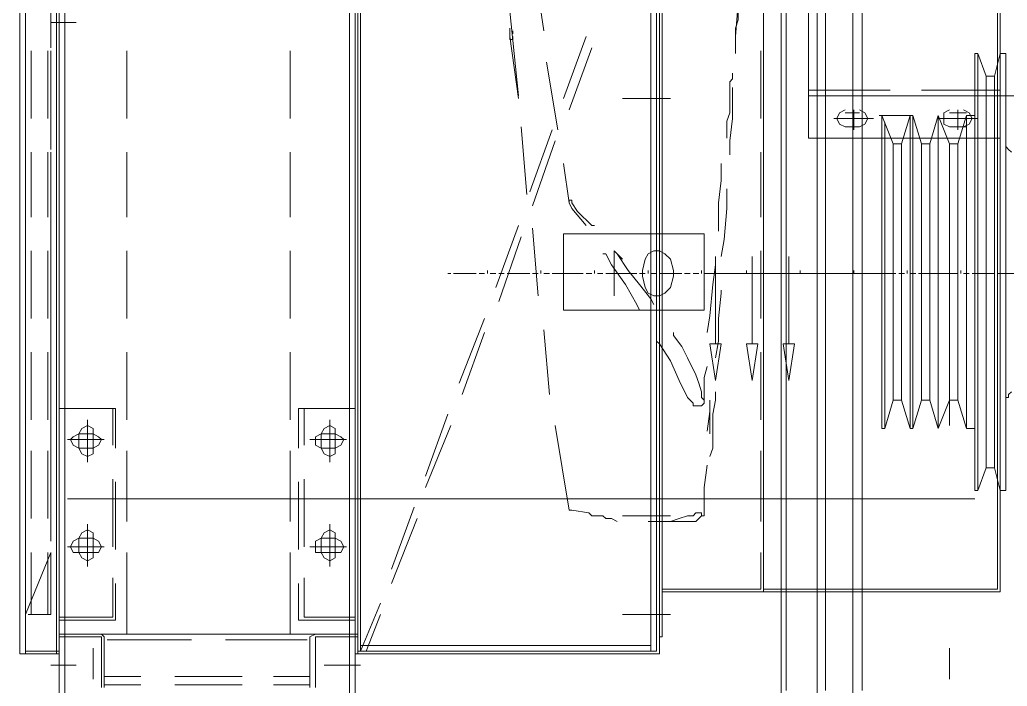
# Model space of a CAD drawing. Header units: metres. Extents: x 397906.3 to 397920.3, y 480840.8 to 480854.5.
# Drawn here: x 397906.59 to 397907.496, y 480841.94 to 480842.552 of the extents above; entities that cross this region are included whole.
import ezdxf

# ---------------------------------------------------------------- set-up
doc = ezdxf.new("R2010")
doc.units = ezdxf.units.M
doc.header["$MEASUREMENT"] = 0
doc.linetypes.add('CENTER2', pattern=[1.125, 0.75, -0.125, 0.125, -0.125])
for name, color, linetype, lineweight in [('02-ENGINE', 213, 'Continuous', 0), ('03-PIPA', 213, 'Continuous', 0), ('04-RADIATOR', 213, 'Continuous', 0), ('10-SKID-P', 213, 'Continuous', 0), ('at_Entity', 7, 'Continuous', 0)]:
    doc.layers.add(name, color=color, linetype=linetype, lineweight=lineweight)

# ---------------------------------------------------------------- blocks, each defined once
blk = doc.blocks.new('WIP-Pump-S')
at = {"layer": '02-ENGINE'}
blk.add_line((6.6666, 1.3338), (6.7002, 1.3338), dxfattribs=at)
for points in [[(6.5629, 0.9282), (6.5629, 1.4009), (6.5629, 1.3002)], [(6.5751, 1.3765), (6.569, 1.4009), (6.5629, 1.4009)], [(6.569, 0.9282), (6.569, 1.4009)], [(6.5751, 1.3765), (6.5843, 1.3765), (6.5934, 1.4009), (6.5965, 1.4009)], [(6.5934, 0.9282), (6.5934, 1.4009)], [(6.5751, 0.9526), (6.5751, 1.3765)], [(6.5843, 0.9526), (6.5843, 1.3765)], [(6.6148, 1.3033), (6.6056, 1.3338), (6.5965, 1.3338)], [(6.6056, 0.9953), (6.6056, 1.3338)], [(6.6239, 1.3033), (6.6361, 1.3338)], [(6.6361, 0.9953), (6.6361, 1.3338)], [(6.6361, 0.9953), (6.6361, 1.3338)], [(6.6453, 1.3033), (6.6361, 1.3338)], [(6.6544, 1.3033), (6.6636, 1.3338)], [(6.6636, 0.9953), (6.6636, 1.3338)], [(6.6636, 1.3338), (6.6666, 1.3338)], [(6.6666, 0.9953), (6.6666, 1.3338)], [(6.6758, 1.3033), (6.6666, 1.3338)], [(6.6849, 1.3033), (6.6971, 1.3338)], [(6.6941, 0.9953), (6.6941, 1.3261)], [(6.6971, 0.9953), (6.6971, 1.3338)], [(6.5568, 1.2941), (6.5599, 1.2972), (6.5629, 1.3002), (6.5629, 1.3033)], [(6.6148, 1.0258), (6.6148, 1.3033)], [(6.6239, 1.3033), (6.6148, 1.3033)], [(6.6239, 1.0258), (6.6239, 1.3033)], [(6.6453, 1.0258), (6.6453, 1.3033)], [(6.6544, 1.3033), (6.6453, 1.3033)], [(6.6544, 1.0258), (6.6544, 1.3033)], [(6.6758, 1.0258), (6.6758, 1.3033)], [(6.6849, 1.3033), (6.6758, 1.3033)], [(6.6849, 1.0258), (6.6849, 1.3033)], [(6.6239, 1.041), (6.6239, 0.9983)], [(6.5629, 1.0258), (6.5629, 1.0288), (6.5599, 1.0288), (6.5599, 1.0319), (6.5568, 1.0349)], [(6.6148, 1.0258), (6.6056, 0.9953)], [(6.6148, 1.0258), (6.6239, 1.0258), (6.6361, 0.9953)], [(6.6453, 1.0258), (6.6361, 0.9953)], [(6.6453, 1.0258), (6.6544, 1.0258), (6.6636, 0.9953)], [(6.6758, 1.0258), (6.6666, 0.9953)], [(6.6758, 1.0258), (6.6849, 1.0258), (6.6941, 0.9953)], [(6.5965, 0.9953), (6.6056, 0.9953)], [(6.6361, 0.9953), (6.6361, 0.9983)], [(6.6636, 0.9953), (6.6666, 0.9953)], [(6.6941, 0.9953), (6.6971, 0.9953)], [(6.569, 0.9282), (6.5751, 0.9526), (6.5843, 0.9526), (6.5934, 0.9282), (6.5965, 0.9282)], [(6.5629, 0.9282), (6.569, 0.9282)]]:
    blk.add_lwpolyline(points, dxfattribs=at)
at = {"layer": '03-PIPA'}
for points in [[(6.7286, 0.4612), (6.7286, 2.8607, -0.414214), (6.8576, 2.9897), (7.0753, 2.9897)], [(6.806, 0.4595), (6.806, 2.8558, -0.414214), (6.8624, 2.9123), (7.0753, 2.9123)]]:
    blk.add_lwpolyline(points, format="xyb", dxfattribs=at)
at = {"layer": '03-PIPA', "linetype": 'CENTER2', "ltscale": 50}
blk.add_lwpolyline([(6.7673, 0.4612), (6.7673, 2.8607, -0.414214), (6.8576, 2.9509), (7.0753, 2.9509)], format="xyb", dxfattribs=at)
at = {"layer": '04-RADIATOR'}
for points in [[(7.2674, 3.2062), (7.2674, 0.4677)], [(7.5876, 0.4677), (7.5876, 3.2062), (7.2674, 3.2062)], [(7.2735, 3.2062), (7.2735, 0.486)], [(7.5815, 0.486), (7.5815, 3.2062)]]:
    blk.add_lwpolyline(points, dxfattribs=at)
at = {"layer": '10-SKID-P'}
for p, q in [((6.938, 2.8555), (6.938, 0.7513)), ((7.2674, 0.7513), (7.2674, 2.8555)), ((7.2674, 0.7513), (6.938, 0.7513))]:
    blk.add_line(p, q, dxfattribs=at)
for points in [[(6.938, 0.7574), (6.938, 2.8525)], [(6.9411, 2.8525), (6.9411, 0.7543)], [(6.9472, 2.8525), (6.9472, 0.7543)], [(7.2613, 2.8525), (7.2613, 0.7543)], [(6.938, 2.8342), (6.935, 2.8342), (6.935, 0.7696)], [(6.938, 0.7696), (6.938, 2.8342)], [(6.8252, 0.8611), (6.8252, 2.7427)], [(6.8252, 2.1267), (6.569, 2.1267), (6.569, 0.8184)], [(6.5721, 2.1236), (6.5721, 0.8214)], [(6.8283, 1.3307), (6.8283, 1.4039)], [(6.8283, 1.224), (6.8283, 1.2941)], [(6.8283, 1.1142), (6.8283, 1.1874)], [(6.8283, 1.0044), (6.8283, 1.0776)], [(6.8283, 0.8946), (6.8283, 0.9709)], [(6.8252, 0.8611), (6.8252, 0.8184), (6.935, 0.8184)], [(6.8283, 0.8214), (6.8283, 0.8611)], [(6.569, 0.8184), (6.8252, 0.8184)], [(6.5721, 0.8214), (6.8252, 0.8214)], [(6.8283, 0.8214), (6.935, 0.8214)], [(7.2644, 0.7726), (7.2644, 0.7513)], [(6.938, 0.7696), (6.935, 0.7696)], [(7.2613, 0.7604), (6.9472, 0.7604)], [(6.9411, 0.7543), (7.2644, 0.7543)]]:
    blk.add_lwpolyline(points, dxfattribs=at)
at = {"layer": 'at_Entity'}
for points in [[(6.9411, 0.7543), (6.9411, 2.8525)], [(6.9472, 0.7543), (6.9472, 2.8525)], [(7.2644, 0.7543), (7.2644, 2.8525)], [(6.7581, 0.7116), (6.7581, 1.9894)], [(6.569, 1.9376), (6.569, 1.9864), (6.7764, 1.9864), (6.7764, 1.9376), (6.4562, 1.9376), (6.4562, 1.3551), (6.7764, 1.3551), (6.7764, 1.9376)], [(6.7185, 0.7116), (6.7185, 1.8949)], [(6.8008, 0.7116), (6.8008, 1.8949)], [(7.5876, 0.7513), (7.6303, 0.7513), (7.6303, 1.8705), (7.5815, 1.8705)], [(7.5876, 0.7513), (7.5876, 1.8705)], [(7.5907, 0.7513), (7.5907, 1.8705)], [(7.0753, 1.4984), (7.0722, 1.4862), (7.0631, 1.4253)], [(7.5968, 1.407), (7.5968, 1.4771)], [(6.8557, 1.4161), (6.8557, 1.4283), (6.8527, 1.4375), (6.8527, 1.4588)], [(6.8557, 1.4009), (6.8557, 1.4192), (6.8527, 1.4558)], [(7.6242, 1.3795), (7.6242, 1.4558)], [(7.0997, 1.4466), (7.0905, 1.3551)], [(7.5968, 1.4344), (7.5693, 1.4344)], [(7.0966, 1.4253), (7.0966, 1.4222)], [(7.0997, 1.4283), (7.0997, 1.4192)], [(6.7673, 1.4192), (6.7673, 1.3887)], [(7.0173, 1.4192), (7.0417, 1.3521)], [(7.0997, 1.4192), (7.0905, 1.3521)], [(7.0966, 1.4192), (7.0966, 1.4161), (7.0997, 1.4161), (7.0997, 1.4192)], [(6.5965, 0.9282), (6.5965, 1.4009)], [(7.0112, 1.407), (7.0356, 1.3399)], [(7.3375, 1.4039), (7.3375, 1.3307)], [(7.5144, 1.4039), (7.5144, 1.3307)], [(7.5968, 1.3307), (7.5968, 1.4039)], [(7.5998, 1.3307), (7.5998, 1.4039)], [(7.6181, 1.3307), (7.6181, 1.4039)], [(7.6242, 1.4039), (7.6242, 1.3307)], [(7.06, 1.3917), (7.0478, 1.3185)], [(6.8649, 1.3094), (6.8649, 1.3277), (6.8618, 1.3368), (6.8618, 1.3704), (6.8588, 1.3734), (6.8588, 1.3795)], [(6.569, 1.3612), (6.6544, 1.3612)], [(6.569, 1.3612), (6.569, 1.3094)], [(6.688, 1.3612), (6.7764, 1.3612)], [(6.8618, 1.2911), (6.8618, 1.3063), (6.8588, 1.3307), (6.8588, 1.3643)], [(7.5968, 1.2972), (7.5968, 1.3673)], [(6.569, 1.3094), (6.7764, 1.3094), (6.7764, 1.3551)], [(6.7673, 1.3551), (6.7673, 1.1935)], [(6.9777, 1.3521), (6.9258, 1.3521)], [(6.6087, 1.3216), (6.6026, 1.3246), (6.5995, 1.3307), (6.6026, 1.3368), (6.6087, 1.3399)], [(6.6239, 1.3368), (6.6056, 1.3368)], [(6.6148, 1.3399), (6.6148, 1.3185)], [(6.6239, 1.3399), (6.63, 1.3368), (6.63, 1.3246), (6.6239, 1.3216)], [(6.7215, 1.3216), (6.7154, 1.3246), (6.7124, 1.3307), (6.7154, 1.3368), (6.7215, 1.3399)], [(6.7368, 1.3368), (6.7215, 1.3368)], [(6.7276, 1.3399), (6.7276, 1.3185)], [(6.7368, 1.3399), (6.7429, 1.3368), (6.7459, 1.3307), (6.7429, 1.3246), (6.7368, 1.3216)], [(7.6242, 1.2728), (7.6242, 1.346)], [(6.6361, 1.3307), (6.5934, 1.3307)], [(6.749, 1.3307), (6.7063, 1.3307)], [(6.6056, 1.3216), (6.6239, 1.3216)], [(6.7215, 1.3216), (6.7368, 1.3216)], [(7.0539, 1.3185), (7.0783, 1.2514)], [(7.0875, 1.3216), (7.0814, 1.2484)], [(7.0509, 1.3063), (7.0753, 1.2362)], [(7.3375, 1.2941), (7.3375, 1.224)], [(7.5144, 1.2941), (7.5144, 1.224)], [(7.5968, 1.224), (7.5968, 1.2941)], [(7.5998, 1.224), (7.5998, 1.2941)], [(7.6181, 1.224), (7.6181, 1.2941)], [(7.6242, 1.2941), (7.6242, 1.224)], [(6.874, 1.2087), (6.874, 1.2392), (6.871, 1.2636), (6.871, 1.2819)], [(7.0417, 1.2819), (7.0356, 1.2392)], [(6.871, 1.1813), (6.8679, 1.1996), (6.8649, 1.2331), (6.8649, 1.2545)], [(7.5968, 1.1874), (7.5968, 1.2606)], [(7.0173, 1.2148), (7.0326, 1.2331), (7.0356, 1.2392), (7.0356, 1.2423), (7.0326, 1.2423), (7.0326, 1.2392), (7.0265, 1.2301), (7.0112, 1.2148), (7.0082, 1.2148)], [(7.6242, 1.163), (7.6242, 1.2362)], [(7.0753, 1.2118), (7.0692, 1.1386)], [(7.0905, 1.2148), (7.1149, 1.1477)], [(6.8893, 1.2057), (6.8893, 1.1233)], [(7.0417, 1.2057), (6.8893, 1.2057)], [(7.0417, 1.2057), (7.0417, 1.1233)], [(7.0875, 1.2026), (7.1119, 1.1325)], [(6.938, 1.1874), (6.9319, 1.1843), (6.9258, 1.1782), (6.9228, 1.166), (6.9228, 1.1599), (6.9258, 1.1477), (6.9319, 1.1416), (6.938, 1.1386), (6.9441, 1.1386), (6.9502, 1.1416), (6.9533, 1.1477), (6.9563, 1.1599), (6.9563, 1.166), (6.9533, 1.1782), (6.9502, 1.1843), (6.9441, 1.1874), (6.938, 1.1874), (6.938, 1.1874)], [(6.9868, 1.1874), (6.9838, 1.1843), (6.9716, 1.166), (6.9594, 1.1508), (6.9472, 1.1355), (6.9441, 1.1294)], [(6.9777, 1.1782), (6.9807, 1.1813), (6.9868, 1.1874), (6.9868, 1.1386)], [(7.3375, 1.1874), (7.3375, 1.1142)], [(7.5144, 1.1874), (7.5144, 1.1142)], [(7.5968, 1.1142), (7.5968, 1.1874)], [(7.5998, 1.1142), (7.5998, 1.1874)], [(7.6181, 1.1142), (7.6181, 1.1874)], [(7.6242, 1.1874), (7.6242, 1.1142)], [(6.7978, 1.0868), (6.7978, 1.1813)], [(6.8374, 1.0868), (6.8374, 1.1813)], [(6.8771, 1.0868), (6.8771, 1.1813)], [(6.9594, 1.1233), (6.9624, 1.1294), (6.9746, 1.1508), (6.9899, 1.1721), (6.996, 1.1843), (6.999, 1.1843)], [(6.6117, 1.163), (6.6117, 1.166)], [(6.6697, 1.163), (6.6697, 1.166)], [(6.7276, 1.163), (6.7276, 1.166)], [(6.7856, 1.163), (6.7856, 1.166)], [(6.8435, 1.163), (6.8435, 1.166)], [(6.8862, 1.0989), (6.8832, 1.1172), (6.8801, 1.1508), (6.8771, 1.1721)], [(6.8923, 1.163), (6.8923, 1.166)], [(6.9502, 1.163), (6.9502, 1.166)], [(7.0082, 1.163), (7.0082, 1.166)], [(7.0661, 1.163), (7.0661, 1.166)], [(7.1241, 1.163), (7.1241, 1.166)], [(6.3708, 1.163), (6.5721, 1.163)], [(6.569, 1.163), (6.5721, 1.163)], [(6.5751, 1.163), (6.5995, 1.163)], [(6.6026, 1.163), (6.6087, 1.163)], [(6.6148, 1.163), (6.6209, 1.163)], [(6.6148, 1.163), (6.6544, 1.163)], [(6.6239, 1.163), (6.63, 1.163)], [(6.6331, 1.163), (6.6575, 1.163)], [(6.6605, 1.163), (6.6666, 1.163)], [(6.6727, 1.163), (6.6788, 1.163)], [(6.6819, 1.163), (6.7154, 1.163)], [(6.6941, 1.163), (6.8893, 1.163)], [(6.7185, 1.163), (6.7246, 1.163)], [(6.7307, 1.163), (6.7368, 1.163)], [(6.7398, 1.163), (6.7734, 1.163)], [(6.7673, 1.1599), (6.7673, 1.1294)], [(6.7764, 1.163), (6.7825, 1.163)], [(6.7886, 1.163), (6.7947, 1.163)], [(6.7978, 1.163), (6.8222, 1.163)], [(6.8252, 1.163), (6.8313, 1.163)], [(6.8344, 1.163), (6.8405, 1.163)], [(6.8466, 1.163), (6.8527, 1.163)], [(6.8557, 1.163), (6.8801, 1.163)], [(6.8832, 1.163), (6.8893, 1.163)], [(6.8954, 1.163), (6.9015, 1.163)], [(6.9045, 1.163), (6.9106, 1.163)], [(6.9136, 1.163), (6.938, 1.163)], [(6.9411, 1.163), (6.9472, 1.163)], [(6.9533, 1.163), (6.9594, 1.163)], [(6.9624, 1.163), (6.996, 1.163)], [(6.999, 1.163), (7.0051, 1.163)], [(7.0112, 1.163), (7.0173, 1.163)], [(7.0204, 1.163), (7.0539, 1.163)], [(7.057, 1.163), (7.0631, 1.163)], [(7.0692, 1.163), (7.0753, 1.163)], [(7.0783, 1.163), (7.1027, 1.163)], [(7.1058, 1.163), (7.1119, 1.163)], [(7.1149, 1.163), (7.121, 1.163)], [(7.1271, 1.163), (7.1332, 1.163)], [(7.1363, 1.163), (7.1607, 1.163)], [(7.1637, 1.163), (7.1668, 1.163)], [(6.8771, 1.0715), (6.874, 1.0898), (6.874, 1.1142), (6.871, 1.1416), (6.871, 1.1447)], [(7.5968, 1.0776), (7.5968, 1.1508)], [(7.0417, 1.1233), (6.8893, 1.1233)], [(7.6242, 1.0532), (7.6242, 1.1264)], [(7.1271, 1.1142), (7.1546, 1.0441)], [(7.0631, 1.102), (7.057, 1.0319)], [(6.7673, 1.0959), (6.7673, 0.9343)], [(6.9228, 1.0989), (6.9228, 1.0959), (6.9136, 1.0837), (6.9075, 1.0715), (6.8984, 1.0532), (6.8954, 1.0441), (6.8923, 1.0349), (6.8923, 1.0288), (6.8893, 1.0258), (6.8893, 1.0227), (6.8923, 1.0197)], [(7.1271, 1.0989), (7.1515, 1.0319)], [(6.8039, 1.0868), (6.7978, 1.0471), (6.7917, 1.0868), (6.8039, 1.0868)], [(6.8435, 1.0868), (6.8374, 1.0471), (6.8313, 1.0868), (6.8435, 1.0868)], [(6.8832, 1.0868), (6.8771, 1.0471), (6.871, 1.0868), (6.8832, 1.0868)], [(6.8923, 1.0197), (6.9015, 1.0197), (6.9015, 1.0227), (6.9045, 1.0258), (6.9075, 1.0288), (6.9167, 1.0471), (6.9258, 1.0685), (6.938, 1.0868), (6.9411, 1.0898)], [(7.3375, 1.0776), (7.3375, 1.0044)], [(7.5144, 1.0776), (7.5144, 1.0044)], [(7.5968, 1.0044), (7.5968, 1.0776)], [(7.5998, 1.0044), (7.5998, 1.0776)], [(7.6181, 1.0044), (7.6181, 1.0776)], [(7.6242, 1.0776), (7.6242, 1.0044)], [(6.8893, 1.0227), (6.8893, 1.0502), (6.8862, 1.0624)], [(7.5968, 0.9709), (7.5968, 1.041)], [(6.8832, 0.9648), (6.8801, 0.9739), (6.8801, 1.0105), (6.8771, 1.0258), (6.8771, 1.0349)], [(6.8862, 0.9922), (6.8832, 1.0136), (6.8832, 1.0258), (6.8832, 0.9892)], [(7.2674, 1.0166), (7.3284, 1.0166)], [(7.2674, 1.0166), (7.2674, 0.9739)], [(7.3223, 1.0166), (7.3223, 0.977)], [(7.3284, 1.0166), (7.3284, 0.9739)], [(7.5266, 1.0166), (7.5266, 0.9739)], [(7.5876, 1.0166), (7.5266, 1.0166)], [(7.5297, 1.0166), (7.5297, 0.977)], [(7.5876, 1.0166), (7.5876, 0.9739)], [(7.6242, 0.9465), (7.6242, 1.0166)], [(7.1668, 1.0105), (7.1912, 0.9434)], [(7.0509, 0.9983), (7.0356, 0.9068)], [(7.1637, 0.9983), (7.1912, 0.9312)], [(7.2888, 0.9892), (7.2888, 0.9953), (7.2948, 0.9983), (7.3009, 0.9953), (7.304, 0.9892), (7.304, 0.9739)], [(7.2948, 0.9587), (7.2948, 1.0044)], [(7.2948, 0.9617), (7.2948, 0.9983)], [(7.551, 0.9892), (7.551, 0.9953), (7.5571, 0.9983), (7.5632, 0.9953), (7.5663, 0.9892)], [(7.5571, 0.9587), (7.5571, 1.0044)], [(7.5571, 0.9617), (7.5571, 0.9983)], [(7.2888, 0.9739), (7.2827, 0.977), (7.2796, 0.9831), (7.2827, 0.9861), (7.2888, 0.9892), (7.304, 0.9892), (7.3101, 0.9861), (7.3101, 0.977), (7.304, 0.9739), (7.2888, 0.9739), (7.2888, 0.9739)], [(7.2888, 0.9892), (7.2888, 0.9739)], [(7.5663, 0.9739), (7.5724, 0.977), (7.5754, 0.9831), (7.5724, 0.9861), (7.5663, 0.9892), (7.551, 0.9892), (7.5449, 0.9861), (7.5419, 0.9831), (7.5449, 0.977), (7.551, 0.9739), (7.5663, 0.9739), (7.5663, 0.9739)], [(7.551, 0.9892), (7.551, 0.9739)], [(7.5663, 0.9892), (7.5663, 0.9739)], [(7.3162, 0.9831), (7.2766, 0.9831)], [(7.2827, 0.9831), (7.307, 0.9831)], [(7.304, 0.9739), (7.3009, 0.9678), (7.2948, 0.9648), (7.2888, 0.9678), (7.2888, 0.9739)], [(7.5388, 0.9831), (7.5785, 0.9831)], [(7.5693, 0.9831), (7.5449, 0.9831)], [(7.5663, 0.9739), (7.5632, 0.9678), (7.5571, 0.9648), (7.551, 0.9678), (7.551, 0.9739)], [(7.3375, 0.9709), (7.3375, 0.8946)], [(7.5144, 0.9709), (7.5144, 0.8946)], [(7.5968, 0.8977), (7.5968, 0.9709)], [(7.5998, 0.8977), (7.5998, 0.9709)], [(7.6181, 0.8977), (7.6181, 0.9709)], [(7.6242, 0.9709), (7.6242, 0.8977)], [(6.8893, 0.9007), (6.8893, 0.9312), (6.8862, 0.9556)], [(7.2674, 0.9373), (7.2674, 0.8641)], [(7.3223, 0.9404), (7.3223, 0.8672)], [(7.3284, 0.9373), (7.3284, 0.8641)], [(7.5266, 0.9373), (7.5266, 0.8641)], [(7.5297, 0.9404), (7.5297, 0.8672)], [(7.5876, 0.9373), (7.5876, 0.8641)], [(7.5968, 0.8733), (7.5968, 0.9343)], [(6.5965, 0.919), (7.5785, 0.919)], [(7.2034, 0.9099), (7.2278, 0.8428)], [(7.6242, 0.8367), (7.6242, 0.9099)], [(6.7673, 0.9038), (6.7673, 0.8702)], [(6.9289, 0.8946), (6.8984, 0.8946), (6.8954, 0.8977), (6.8923, 0.9007), (6.8893, 0.9007), (6.8923, 0.9007), (6.8923, 0.9038)], [(6.8923, 0.9038), (6.8984, 0.9038), (6.9015, 0.9007), (6.9075, 0.9007), (6.9167, 0.8977), (6.9258, 0.8946), (6.9472, 0.8946)], [(6.9777, 0.9007), (6.9258, 0.9007)], [(6.9838, 0.8946), (6.9899, 0.8977), (6.996, 0.8977), (6.999, 0.9007), (7.0112, 0.9007), (7.0143, 0.9038), (7.0326, 0.9068), (7.0356, 0.9068)], [(6.9289, 0.8946), (6.9502, 0.8946)], [(7.2003, 0.8977), (7.2278, 0.8275)], [(7.2948, 0.8458), (7.2948, 0.8916)], [(7.2948, 0.8489), (7.2948, 0.8885)], [(7.5571, 0.8458), (7.5571, 0.8916)], [(7.5571, 0.8489), (7.5571, 0.8885)], [(7.2888, 0.8763), (7.2888, 0.8824), (7.2948, 0.8855), (7.3009, 0.8824), (7.304, 0.8763), (7.304, 0.8611)], [(7.551, 0.8763), (7.551, 0.8824), (7.5571, 0.8855), (7.5632, 0.8824), (7.5663, 0.8763)], [(7.3162, 0.8672), (7.2766, 0.8672)], [(7.2888, 0.8611), (7.2827, 0.8611), (7.2796, 0.8672), (7.2827, 0.8733), (7.2888, 0.8763), (7.304, 0.8763), (7.3101, 0.8733), (7.3101, 0.8611), (7.2888, 0.8611), (7.2888, 0.8611)], [(7.2827, 0.8672), (7.307, 0.8672)], [(7.2888, 0.8763), (7.2888, 0.8611)], [(7.5388, 0.8672), (7.5785, 0.8672)], [(7.5663, 0.8611), (7.5724, 0.8611), (7.5754, 0.8672), (7.5724, 0.8733), (7.5663, 0.8763), (7.551, 0.8763), (7.5449, 0.8733), (7.5419, 0.8672), (7.5449, 0.8611), (7.5663, 0.8611), (7.5663, 0.8611)], [(7.5693, 0.8672), (7.5449, 0.8672)], [(7.551, 0.8763), (7.551, 0.8611)], [(7.5663, 0.8763), (7.5663, 0.8611)], [(7.304, 0.8611), (7.3009, 0.855), (7.2948, 0.8519), (7.2888, 0.855), (7.2888, 0.8611)], [(7.3375, 0.8611), (7.3375, 0.7726)], [(7.5144, 0.8611), (7.5144, 0.7726)], [(7.5663, 0.8611), (7.5632, 0.855), (7.5571, 0.8519), (7.551, 0.855), (7.551, 0.8611)], [(7.6242, 0.794), (7.5968, 0.8611)], [(7.5968, 0.794), (7.5968, 0.8611)], [(7.5998, 0.794), (7.5998, 0.8611)], [(7.6181, 0.794), (7.6181, 0.8611)], [(7.6242, 0.8611), (7.6242, 0.794)], [(6.7673, 0.8397), (6.7673, 0.6781)], [(7.2674, 0.8275), (7.2674, 0.7879)], [(7.3223, 0.8336), (7.3223, 0.7909)], [(7.3284, 0.8275), (7.3284, 0.7879)], [(7.5266, 0.8275), (7.5266, 0.7879)], [(7.5297, 0.8336), (7.5297, 0.7909)], [(7.5876, 0.8275), (7.5876, 0.7879)], [(7.24, 0.8062), (7.2613, 0.7543)], [(6.9777, 0.794), (6.9258, 0.794)], [(7.24, 0.794), (7.2552, 0.7543)], [(7.6212, 0.794), (7.5968, 0.794)], [(7.6242, 0.7513), (7.6242, 0.8001)], [(7.3223, 0.7909), (7.2674, 0.7909)], [(7.3284, 0.7879), (7.2674, 0.7879)], [(7.5266, 0.7879), (7.5876, 0.7879)], [(7.5297, 0.7909), (7.5876, 0.7909)], [(7.2644, 0.7726), (7.3558, 0.7726)], [(7.2644, 0.7696), (7.2644, 0.7726), (7.307, 0.7726)], [(7.307, 0.7726), (7.3101, 0.7726), (7.3162, 0.7696), (7.3162, 0.7635)], [(7.3192, 0.7726), (7.4077, 0.7726)], [(7.3894, 0.7726), (7.4626, 0.7726)], [(7.4443, 0.7726), (7.5358, 0.7726)], [(7.4992, 0.7726), (7.5876, 0.7726)], [(7.5388, 0.7635), (7.5388, 0.7696), (7.5419, 0.7726), (7.548, 0.7726)], [(7.548, 0.7696), (7.5876, 0.7696), (7.5876, 0.7726), (7.548, 0.7726)], [(7.3101, 0.7635), (7.3101, 0.7696), (7.2644, 0.7696)], [(7.3101, 0.7147), (7.3101, 0.7635)], [(7.3162, 0.7147), (7.3162, 0.7635)], [(7.3192, 0.7665), (7.4077, 0.7665)], [(7.4443, 0.7665), (7.5358, 0.7665)], [(7.5388, 0.7147), (7.5388, 0.7635)], [(7.5419, 0.7635), (7.5419, 0.7696), (7.548, 0.7696)], [(7.5419, 0.7147), (7.5419, 0.7635)], [(6.6239, 0.7574), (6.6239, 0.7238)], [(7.2644, 0.7513), (6.938, 0.7513)], [(7.2644, 0.7543), (6.9411, 0.7543)], [(7.2644, 0.7543), (6.9411, 0.7543)], [(7.551, 0.7238), (7.551, 0.7574)], [(7.6242, 0.7543), (7.5876, 0.7543)], [(7.3009, 0.7391), (7.2613, 0.7391)], [(7.2705, 0.7391), (7.3009, 0.7391)], [(7.5968, 0.7391), (7.5693, 0.7391)], [(7.3558, 0.7269), (7.3162, 0.7269)], [(7.4626, 0.7269), (7.3894, 0.7269)], [(7.5388, 0.7269), (7.4992, 0.7269)], [(7.3558, 0.7177), (7.3162, 0.7177)], [(7.4626, 0.7177), (7.3894, 0.7177)], [(7.5388, 0.7177), (7.4992, 0.7177)]]:
    blk.add_lwpolyline(points, dxfattribs=at)

msp = doc.modelspace()

# ---------------------------------------------------------------- block references
at = {"xscale": -0.8474630183703425, "yscale": 0.8474630183703425, "zscale": 0.8474630183703425}
msp.add_blockref('WIP-Pump-S', (397913.05623, 480841.33342, 7.622), dxfattribs=at)

doc.saveas('drawing.dxf')
